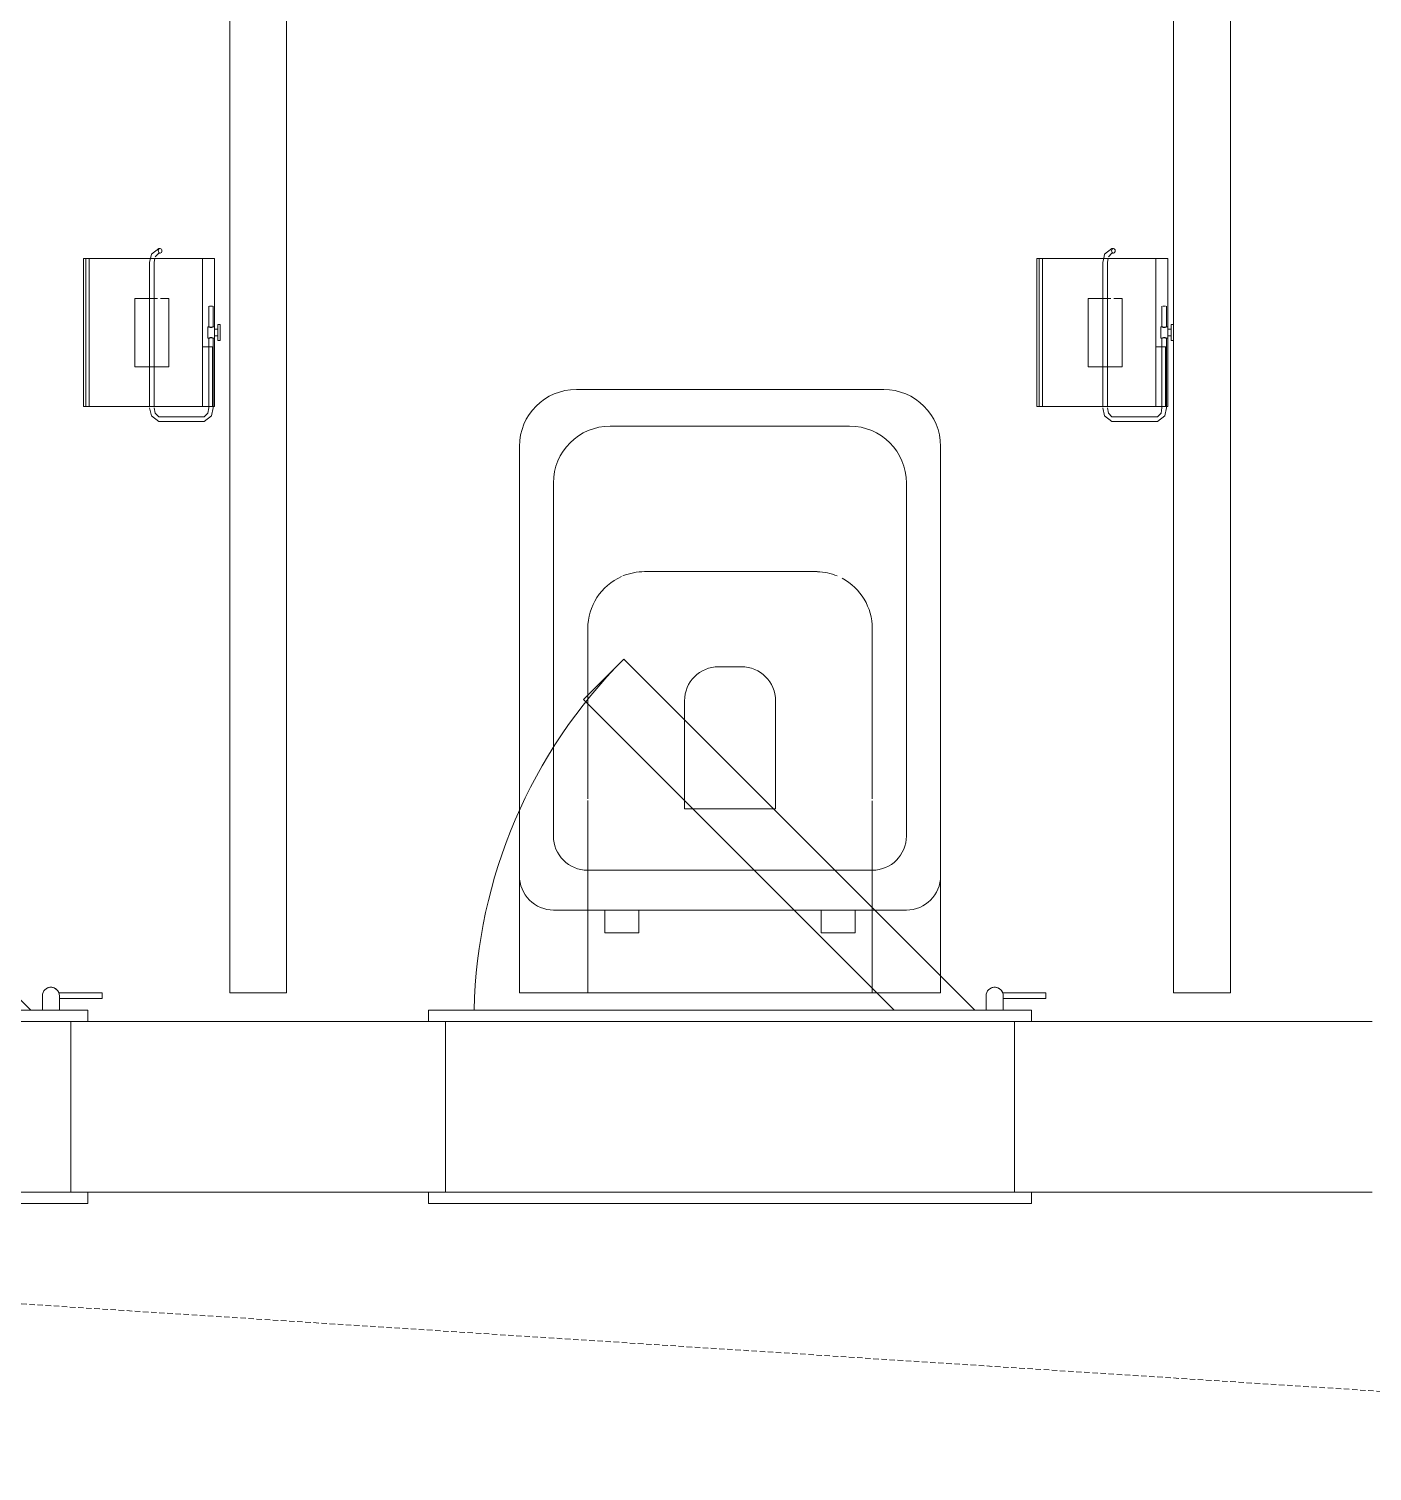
# Model space of a CAD drawing. Header units: millimetres. Extents: x 10569 to 232243, y -25347 to 80743.
# Drawn here: x 82746 to 83926, y 42952 to 44219 of the extents above; entities that cross this region are included whole.
import ezdxf

# ---------------------------------------------------------------- set-up
doc = ezdxf.new("R2010")
doc.units = ezdxf.units.MM
doc.linetypes.add('Hidden', pattern=[7.14375, 4.7625, -2.38125])
for name, color, linetype, lineweight in [('A-DETL-HDLN', 90, 'Hidden', 9), ('A-DOOR', 31, 'Continuous', 20), ('A-DOOR-FRAM', 31, 'Continuous', 30), ('A-WALL', 113, 'Continuous', 20), ('P-SANR-FIXT', 6, 'Continuous', 9)]:
    doc.layers.add(name, color=color, linetype=linetype, lineweight=lineweight)

# ---------------------------------------------------------------- blocks, each defined once
blk = doc.blocks.new('FP_181-TENDER DRAFT G_F')
at = {"layer": 'P-SANR-FIXT'}
blk.add_line((-65, 6.1), (-12.7, 6.1), dxfattribs=at)
blk = doc.blocks.new('FP_182-TENDER DRAFT G_F')
at = {"layer": 'P-SANR-FIXT'}
blk.add_line((65, 120.1), (-65, 120.1), dxfattribs=at)
blk = doc.blocks.new('FP_183-TENDER DRAFT G_F')
at = {"layer": 'P-SANR-FIXT'}
for p, q in [((30, 75), (-30, 75)), ((-30, 45), (30, 45))]:
    blk.add_line(p, q, dxfattribs=at)
blk = doc.blocks.new('FP_184-TENDER DRAFT G_F')
at = {"layer": 'P-SANR-FIXT'}
for p, q in [((65, 115), (-65, 115)), ((-65, 5), (65, 5))]:
    blk.add_line(p, q, dxfattribs=at)
blk = doc.blocks.new('FP_185-TENDER DRAFT G_F')
at = {"layer": 'P-SANR-FIXT'}
for p, q in [((-3, 5), (-3, 2)), ((3, 2), (3, 5))]:
    blk.add_line(p, q, dxfattribs=at)
blk = doc.blocks.new('FP_186-TENDER DRAFT G_F')
at = {"layer": 'P-SANR-FIXT'}
for p, q in [((-7, 2), (-7, 0)), ((7, 0), (7, 2))]:
    blk.add_line(p, q, dxfattribs=at)
blk = doc.blocks.new('FP_187-TENDER DRAFT G_F')
at = {"layer": 'P-SANR-FIXT'}
for p, q in [((-5, 11), (-5, 10.1)), ((-5, 6.1), (-5, 5)), ((5, 10.1), (5, 11)), ((5, 5), (5, 6.1))]:
    blk.add_line(p, q, dxfattribs=at)
blk = doc.blocks.new('FP_188-TENDER DRAFT G_F')
at = {"layer": 'P-SANR-FIXT'}
for p, q in [((-66.1, 6.1), (-5, 6.1)), ((5, 6.1), (23.2, 6.1))]:
    blk.add_line(p, q, dxfattribs=at)
blk = doc.blocks.new('FP_189-TENDER DRAFT G_F')
at = {"layer": 'P-SANR-FIXT'}
for p, q in [((-5, 10.1), (-66.1, 10.1)), ((23.2, 10.1), (5, 10.1))]:
    blk.add_line(p, q, dxfattribs=at)
blk = doc.blocks.new('FP_190-TENDER DRAFT G_F')
at = {"layer": 'P-SANR-FIXT', "flags": 128}
blk.add_lwpolyline([(-78.1, 14.1), (-73.2, 7.6), (-66.1, 6.1)], dxfattribs=at)
blk = doc.blocks.new('FP_191-TENDER DRAFT G_F')
at = {"layer": 'P-SANR-FIXT', "flags": 128}
blk.add_lwpolyline([(-74.1, 14.1), (-70.8, 10.9), (-66.1, 10.1)], dxfattribs=at)
blk = doc.blocks.new('FP_192-TENDER DRAFT G_F')
at = {"layer": 'P-SANR-FIXT'}
for p, q in [((-78.1, 54), (-78.1, 14.1)), ((-74.1, 14.1), (-74.1, 54))]:
    blk.add_line(p, q, dxfattribs=at)
blk = doc.blocks.new('FP_193-TENDER DRAFT G_F')
at = {"layer": 'P-SANR-FIXT', "flags": 128}
blk.add_lwpolyline([(-74.1, 54), (-70.8, 57.2), (-66.1, 58)], dxfattribs=at)
blk = doc.blocks.new('FP_194-TENDER DRAFT G_F')
at = {"layer": 'P-SANR-FIXT', "flags": 128}
blk.add_lwpolyline([(-78.1, 54), (-73.2, 60.5), (-66.1, 62)], dxfattribs=at)
blk = doc.blocks.new('FP_195-TENDER DRAFT G_F')
at = {"layer": 'P-SANR-FIXT'}
for p, q in [((-65, 58), (-30, 58)), ((-30, 58), (30, 58)), ((30, 58), (61.8, 58))]:
    blk.add_line(p, q, dxfattribs=at)
blk = doc.blocks.new('FP_196-TENDER DRAFT G_F')
at = {"layer": 'P-SANR-FIXT'}
for p, q in [((-30, 62), (-65, 62)), ((30, 62), (-30, 62)), ((61.8, 62), (30, 62))]:
    blk.add_line(p, q, dxfattribs=at)
blk = doc.blocks.new('FP_197-TENDER DRAFT G_F')
at = {"layer": 'P-SANR-FIXT'}
for p, q in [((65, 57.4), (61.8, 58)), ((69.8, 54), (66.4, 57.2))]:
    blk.add_line(p, q, dxfattribs=at)
blk = doc.blocks.new('FP_198-TENDER DRAFT G_F')
at = {"layer": 'P-SANR-FIXT'}
blk.add_line((65, 61.3), (61.8, 62), dxfattribs=at)
at = {"layer": 'P-SANR-FIXT', "flags": 128}
blk.add_lwpolyline([(73.8, 54), (68.8, 60.5), (65, 61.3)], dxfattribs=at)
blk = doc.blocks.new('FP_199-TENDER DRAFT G_F')
at = {"layer": 'P-SANR-FIXT'}
for p, q in [((69.8, 54), (69.8, 52.8)), ((73.8, 52.8), (73.8, 54))]:
    blk.add_line(p, q, dxfattribs=at)
blk = doc.blocks.new('DLN_Toilet Paper Roll - DLN_Toilet Paper Roll-V180-TENDER DRAFT G_F')
at = {"layer": 'P-SANR-FIXT'}
for p, q in [((-65, 15.5), (-65, 120.1)), ((-65, 120.1), (-65, 118.1)), ((65, 120.1), (-65, 120.1)), ((-65, 118.1), (65, 118.1)), ((-65, 115), (-65, 113.1)), ((-65, 109.9), (-65, 115)), ((65, 118.1), (65, 120.1)), ((65, 120.1), (65, 15.5)), ((65, 115), (65, 109.9)), ((65, 109.9), (65, 115)), ((-65, 113.7), (-65, 110)), ((-65, 113.1), (-65, 109.9)), ((-65, 107.7), (-65, 96.9)), ((-65, 107.6), (-65, 98.9)), ((-65, 98.9), (-65, 107.6)), ((65, 110), (65, 113.7)), ((65, 96.9), (65, 107.7)), ((65, 107.6), (65, 98.9)), ((65, 98.9), (65, 107.6)), ((-65, 96.9), (-65, 75)), ((-65, 60), (-65, 96.9)), ((-65, 95.2), (-65, 79.9)), ((65, 96.9), (65, 60)), ((65, 75), (65, 96.9)), ((65, 79.9), (65, 95.2)), ((-65, 78.6), (-65, 59.8)), ((65, 59.8), (65, 78.6)), ((-65, 75), (-65, 74.5)), ((-65, 73), (-65, 75)), ((-65, 74.5), (-65, 67.5)), ((-65, 73), (-65, 60.8)), ((-65, 70.6), (-65, 73)), ((-65, 60.8), (-65, 70.6)), ((-65, 67.5), (-65, 60)), ((-30, 75), (-30, 74.5)), ((-30, 70.6), (-30, 75)), ((-30, 74.5), (-30, 70.6)), ((-30, 70.4), (-30, 67.5)), ((-30, 65.2), (-30, 70.4)), ((-30, 67.5), (-30, 65.2)), ((-30, 65), (-30, 64.3)), ((-30, 64.8), (-30, 65)), ((-30, 64.3), (-30, 64.8)), ((-30, 64.3), (-30, 56.5)), ((-30, 63.5), (-30, 64.3)), ((-30, 60), (-30, 63.9)), ((-30, 62.5), (-30, 63.5)), ((30, 75), (30, 74.5)), ((30, 70.6), (30, 75)), ((30, 74.5), (30, 73)), ((30, 73), (30, 70.6)), ((30, 70.6), (30, 67.5)), ((30, 64.9), (30, 70.6)), ((30, 67.5), (30, 63.9)), ((30, 65), (30, 64.3)), ((30, 64.3), (30, 65)), ((30, 64.3), (30, 63.5)), ((30, 63.5), (30, 64.3)), ((30, 63.8), (30, 60)), ((30, 63.5), (30, 62.5)), ((30, 62.5), (30, 63.5)), ((65, 75), (65, 60)), ((65, 60), (65, 75)), ((65, 60), (65, 73)), ((-65, 12.4), (-65, 59.7)), ((-65, 59.7), (-65, 52.5)), ((-65, 59.3), (-65, 47)), ((-65, 52.5), (-65, 59.3)), ((-65, 59), (-65, 37.8)), ((-65, 52.5), (-65, 49.4)), ((-65, 47), (-65, 52.5)), ((-30, 58.7), (-30, 62.5)), ((-30, 56.2), (-30, 59.7)), ((-30, 56.5), (-30, 58.7)), ((-30, 56.5), (-30, 55.7)), ((-30, 55.7), (-30, 56.5)), ((-30, 45), (-30, 56.1)), ((-30, 55.7), (-30, 55)), ((-30, 55), (-30, 55.7)), ((-30, 55.1), (-30, 45)), ((30, 62.5), (30, 61.3)), ((30, 61.3), (30, 62.5)), ((30, 61.3), (30, 60)), ((30, 58.7), (30, 61.3)), ((30, 60), (30, 58.7)), ((30, 59.7), (30, 56.1)), ((30, 58.7), (30, 57.5)), ((30, 57.5), (30, 58.7)), ((30, 57.5), (30, 55)), ((30, 55), (30, 57.5)), ((30, 52.5), (30, 49.6)), ((30, 49.6), (30, 52.5)), ((65, 59.7), (65, 15.1)), ((65, 47), (65, 59.7)), ((65, 59.7), (65, 45)), ((65, 45), (65, 59.7)), ((65, 37.8), (65, 59)), ((-65, 49.4), (-65, 45)), ((-65, 45.5), (-65, 47)), ((-65, 45), (-65, 45.5)), ((-65, 45), (-65, 12.4)), ((30, 49.4), (30, 45)), ((30, 45), (30, 49.4)), ((65, 21.1), (65, 45)), ((-65, 37.5), (-65, 15.6)), ((65, 15.6), (65, 37.5)), ((-65, 15.6), (-65, 9.9)), ((-65, 6.9), (-65, 15.5)), ((-12.7, 15.5), (-65, 15.5)), ((65, 15.5), (-12.7, 15.5)), ((-12.7, 15.5), (-12.7, 9.9)), ((-12.7, 6.9), (-12.7, 15.5)), ((-12.7, 15.5), (65, 15.5)), ((65, 15.1), (65, 21.1)), ((65, 15.5), (65, 15.6)), ((65, 15.1), (65, 5)), ((65, 5), (65, 15.1)), ((-65, 9.9), (-65, 9.7)), ((-65, 9.7), (-65, 7.8)), ((-65, 7.8), (-65, 6.9)), ((-65, 6.9), (-65, 6.5)), ((-65, 6.5), (-65, 6.9)), ((-12.7, 6.9), (-65, 6.9)), ((-65, 6.9), (-65, 5)), ((-65, 5), (-65, 6.9)), ((-12.7, 9.9), (-12.7, 9.7)), ((-12.7, 9.7), (-12.7, 8.8)), ((-12.7, 8.8), (-12.7, 6.9)), ((-12.7, 6.9), (-12.7, 6.5)), ((-12.7, 6.5), (-12.7, 6.9)), ((-7, 2), (7, 2)), ((7, 2), (-7, 2)), ((-7, 0), (-6.1, 0)), ((7, 0), (-7, 0)), ((-6.1, 0), (-1.8, 0)), ((-5, 11), (5, 11)), ((-2.5, 11), (-5, 11)), ((-5, 5), (-1.3, 5)), ((5, 5), (-5, 5)), ((-3, 5), (-1.5, 5)), ((-1.5, 5), (-3, 5)), ((-3, 2), (3, 2)), ((3, 2), (-3, 2)), ((2.5, 11), (-2.5, 11)), ((-1.8, 0), (6.1, 0)), ((-1.5, 5), (1.5, 5)), ((-0.8, 5), (-1.5, 5)), ((-1.3, 5), (0, 5)), ((0.8, 5), (-0.8, 5)), ((0, 5), (1.3, 5)), ((1.5, 5), (0.8, 5)), ((1.3, 5), (5, 5)), ((1.5, 5), (3, 5)), ((3, 5), (1.5, 5)), ((5, 11), (2.5, 11)), ((6.1, 0), (7, 0)), ((23.2, 9.3), (23.2, 6.9)), ((23.2, 6.9), (23.2, 9.3))]:
    blk.add_line(p, q, dxfattribs=at)
for major_axis in [(-2, 0), (2, 0)]:
    blk.add_ellipse((71.8, 52.8), major_axis=major_axis, ratio=0.802744, start_param=3.141593, end_param=6.283185, dxfattribs=at)
for points, knots in [([(-4.8, 9.6), (-4.8, 9.7), (-4.9, 9.9), (-5, 10.1), (-5, 10.1), (-5, 10.1)], [0.2, 0.2, 0.2, 0.2, 0.4, 0.7, 1, 1, 1, 1]), ([(-5, 10.1), (-5, 10.1), (-5, 10), (-4.9, 9.8), (-4.8, 9.3), (-4.7, 8.7), (-4.7, 8.3), (-4.6, 8), (-4.7, 7.9), (-4.7, 7.8)], [0, 0, 0, 0, 0.1111111, 0.2222222, 0.4444444, 0.5833333, 0.6527778, 0.7222222, 0.7777778, 0.7777778, 0.7777778, 0.7777778]), ([(-4.8, 6.9), (-4.8, 6.7), (-4.9, 6.4), (-5, 6.2), (-5, 6.1), (-5, 6.1)], [0, 0, 0, 0, 0.5, 0.75, 1, 1, 1, 1]), ([(-5, 6.1), (-5, 6.1), (-5, 6.1), (-4.9, 6.3), (-4.8, 6.6), (-4.7, 6.8)], [0, 0, 0, 0, 0.1, 0.2, 0.4, 0.4, 0.4, 0.4]), ([(-4.7, 7.8), (-4.7, 7.8), (-4.7, 7.7), (-4.7, 7.5), (-4.7, 7.4), (-4.7, 7.3)], [0.7777778, 0.7777778, 0.7777778, 0.7777778, 0.7916667, 0.8611111, 0.8888889, 0.8888889, 0.8888889, 0.8888889]), ([(4.7, 7.8), (4.7, 7.9), (4.6, 8.3), (4.7, 8.8), (4.8, 9.3), (4.9, 9.7), (5, 10), (5, 10.1), (5, 10.1)], [0.2222222, 0.2222222, 0.2222222, 0.2222222, 0.3333333, 0.4444444, 0.5833333, 0.7222222, 0.8611111, 1, 1, 1, 1]), ([(4.6, 7.1), (4.7, 7), (4.8, 6.6), (4.9, 6.3), (5, 6.1), (5, 6.1), (5, 6.1)], [0.5, 0.5, 0.5, 0.5, 0.6, 0.8, 0.9, 1, 1, 1, 1]), ([(5, 10.1), (5, 10.1), (5, 10.1), (4.9, 10), (4.8, 9.8), (4.7, 9.5), (4.7, 9.3)], [0, 0, 0, 0, 0.2, 0.4, 0.7, 1, 1, 1, 1]), ([(5, 6.1), (5, 6.1), (5, 6.2), (4.9, 6.4), (4.8, 6.7), (4.8, 6.9)], [0, 0, 0, 0, 0.25, 0.5, 1, 1, 1, 1])]:
    blk.add_open_spline(points, degree=3, knots=knots, dxfattribs=at)
for points in [[(-4.7, 9.3), (-4.7, 9.4), (-4.7, 9.5), (-4.8, 9.6)], [(-4.7, 7.3), (-4.7, 7.2), (-4.8, 7.1), (-4.8, 6.9)], [(-4.7, 6.8), (-4.7, 6.9), (-4.6, 7.1), (-4.5, 7.6), (-4.5, 8), (-4.5, 8.5), (-4.6, 8.9), (-4.6, 9.2), (-4.7, 9.3)], [(4.7, 9.3), (4.6, 9.2), (4.6, 8.9), (4.5, 8.5), (4.5, 8), (4.5, 7.7), (4.5, 7.6)], [(4.5, 7.6), (4.6, 7.4), (4.6, 7.3), (4.6, 7.1)], [(4.7, 7.3), (4.7, 7.5), (4.7, 7.6), (4.7, 7.8)], [(4.8, 6.9), (4.8, 7.1), (4.7, 7.2), (4.7, 7.3)]]:
    blk.add_open_spline(points, degree=3, dxfattribs=at)
for name in ['FP_182-TENDER DRAFT G_F', 'FP_184-TENDER DRAFT G_F', 'FP_183-TENDER DRAFT G_F', 'FP_194-TENDER DRAFT G_F', 'FP_192-TENDER DRAFT G_F', 'FP_193-TENDER DRAFT G_F', 'FP_196-TENDER DRAFT G_F', 'FP_195-TENDER DRAFT G_F', 'FP_198-TENDER DRAFT G_F', 'FP_197-TENDER DRAFT G_F', 'FP_199-TENDER DRAFT G_F', 'FP_190-TENDER DRAFT G_F', 'FP_191-TENDER DRAFT G_F', 'FP_189-TENDER DRAFT G_F', 'FP_188-TENDER DRAFT G_F', 'FP_181-TENDER DRAFT G_F', 'FP_186-TENDER DRAFT G_F', 'FP_187-TENDER DRAFT G_F', 'FP_185-TENDER DRAFT G_F']:
    blk.add_blockref(name, (0, 0), dxfattribs=at)
blk = doc.blocks.new('FP_201-TENDER DRAFT G_F')
at = {"layer": 'P-SANR-FIXT'}
blk.add_line((-65, 6.1), (-12.7, 6.1), dxfattribs=at)
blk = doc.blocks.new('FP_202-TENDER DRAFT G_F')
at = {"layer": 'P-SANR-FIXT'}
blk.add_line((65, 120.1), (-65, 120.1), dxfattribs=at)
blk = doc.blocks.new('FP_203-TENDER DRAFT G_F')
at = {"layer": 'P-SANR-FIXT'}
for p, q in [((30, 75), (-30, 75)), ((-30, 45), (30, 45))]:
    blk.add_line(p, q, dxfattribs=at)
blk = doc.blocks.new('FP_204-TENDER DRAFT G_F')
at = {"layer": 'P-SANR-FIXT'}
for p, q in [((65, 115), (-65, 115)), ((-65, 5), (65, 5))]:
    blk.add_line(p, q, dxfattribs=at)
blk = doc.blocks.new('FP_205-TENDER DRAFT G_F')
at = {"layer": 'P-SANR-FIXT'}
for p, q in [((-3, 5), (-3, 2)), ((3, 2), (3, 5))]:
    blk.add_line(p, q, dxfattribs=at)
blk = doc.blocks.new('FP_206-TENDER DRAFT G_F')
at = {"layer": 'P-SANR-FIXT'}
for p, q in [((-7, 2), (-7, 0)), ((7, 0), (7, 2))]:
    blk.add_line(p, q, dxfattribs=at)
blk = doc.blocks.new('FP_207-TENDER DRAFT G_F')
at = {"layer": 'P-SANR-FIXT'}
for p, q in [((-5, 11), (-5, 10.1)), ((-5, 6.1), (-5, 5)), ((5, 10.1), (5, 11)), ((5, 5), (5, 6.1))]:
    blk.add_line(p, q, dxfattribs=at)
blk = doc.blocks.new('FP_208-TENDER DRAFT G_F')
at = {"layer": 'P-SANR-FIXT'}
for p, q in [((-66.1, 6.1), (-5, 6.1)), ((5, 6.1), (23.2, 6.1))]:
    blk.add_line(p, q, dxfattribs=at)
blk = doc.blocks.new('FP_209-TENDER DRAFT G_F')
at = {"layer": 'P-SANR-FIXT'}
for p, q in [((-5, 10.1), (-66.1, 10.1)), ((23.2, 10.1), (5, 10.1))]:
    blk.add_line(p, q, dxfattribs=at)
blk = doc.blocks.new('FP_210-TENDER DRAFT G_F')
at = {"layer": 'P-SANR-FIXT', "flags": 128}
blk.add_lwpolyline([(-78.1, 14.1), (-73.2, 7.6), (-66.1, 6.1)], dxfattribs=at)
blk = doc.blocks.new('FP_211-TENDER DRAFT G_F')
at = {"layer": 'P-SANR-FIXT', "flags": 128}
blk.add_lwpolyline([(-74.1, 14.1), (-70.8, 10.9), (-66.1, 10.1)], dxfattribs=at)
blk = doc.blocks.new('FP_212-TENDER DRAFT G_F')
at = {"layer": 'P-SANR-FIXT'}
for p, q in [((-78.1, 54), (-78.1, 14.1)), ((-74.1, 14.1), (-74.1, 54))]:
    blk.add_line(p, q, dxfattribs=at)
blk = doc.blocks.new('FP_213-TENDER DRAFT G_F')
at = {"layer": 'P-SANR-FIXT', "flags": 128}
blk.add_lwpolyline([(-74.1, 54), (-70.8, 57.2), (-66.1, 58)], dxfattribs=at)
blk = doc.blocks.new('FP_214-TENDER DRAFT G_F')
at = {"layer": 'P-SANR-FIXT', "flags": 128}
blk.add_lwpolyline([(-78.1, 54), (-73.2, 60.5), (-66.1, 62)], dxfattribs=at)
blk = doc.blocks.new('FP_215-TENDER DRAFT G_F')
at = {"layer": 'P-SANR-FIXT'}
for p, q in [((-65, 58), (-30, 58)), ((-30, 58), (30, 58)), ((30, 58), (61.8, 58))]:
    blk.add_line(p, q, dxfattribs=at)
blk = doc.blocks.new('FP_216-TENDER DRAFT G_F')
at = {"layer": 'P-SANR-FIXT'}
for p, q in [((-30, 62), (-65, 62)), ((30, 62), (-30, 62)), ((61.8, 62), (30, 62))]:
    blk.add_line(p, q, dxfattribs=at)
blk = doc.blocks.new('FP_217-TENDER DRAFT G_F')
at = {"layer": 'P-SANR-FIXT'}
for p, q in [((65, 57.4), (61.8, 58)), ((69.8, 54), (66.4, 57.2))]:
    blk.add_line(p, q, dxfattribs=at)
blk = doc.blocks.new('FP_218-TENDER DRAFT G_F')
at = {"layer": 'P-SANR-FIXT'}
blk.add_line((65, 61.3), (61.8, 62), dxfattribs=at)
at = {"layer": 'P-SANR-FIXT', "flags": 128}
blk.add_lwpolyline([(73.8, 54), (68.8, 60.5), (65, 61.3)], dxfattribs=at)
blk = doc.blocks.new('FP_219-TENDER DRAFT G_F')
at = {"layer": 'P-SANR-FIXT'}
for p, q in [((69.8, 54), (69.8, 52.8)), ((73.8, 52.8), (73.8, 54))]:
    blk.add_line(p, q, dxfattribs=at)
blk = doc.blocks.new('DLN_Toilet Paper Roll - DLN_Toilet Paper Roll-V200-TENDER DRAFT G_F')
at = {"layer": 'P-SANR-FIXT'}
for p, q in [((-65, 15.5), (-65, 120.1)), ((-65, 120.1), (-65, 118.1)), ((65, 120.1), (-65, 120.1)), ((-65, 118.1), (65, 118.1)), ((-65, 115), (-65, 109.9)), ((-65, 109.9), (-65, 115)), ((65, 118.1), (65, 120.1)), ((65, 120.1), (65, 15.5)), ((65, 115), (65, 113.1)), ((65, 109.9), (65, 115)), ((-65, 113.7), (-65, 110)), ((-65, 107.7), (-65, 96.9)), ((-65, 107.6), (-65, 98.9)), ((-65, 98.9), (-65, 107.6)), ((65, 110), (65, 113.7)), ((65, 113.1), (65, 109.9)), ((65, 96.9), (65, 107.7)), ((65, 107.6), (65, 98.9)), ((65, 98.9), (65, 107.6)), ((-65, 96.9), (-65, 87.5)), ((-65, 87.5), (-65, 96.9)), ((-65, 95.2), (-65, 79.9)), ((65, 96.9), (65, 60)), ((65, 87.5), (65, 96.9)), ((65, 79.9), (65, 95.2)), ((-65, 87.5), (-65, 75)), ((-65, 60), (-65, 87.5)), ((-65, 78.6), (-65, 59.8)), ((65, 75), (65, 87.5)), ((65, 59.8), (65, 78.6)), ((-65, 75), (-65, 74.5)), ((-65, 74.5), (-65, 75)), ((-65, 74.5), (-65, 60)), ((-65, 70.6), (-65, 74.5)), ((-65, 73), (-65, 60.8)), ((-65, 67.5), (-65, 70.6)), ((-65, 60.8), (-65, 67.5)), ((-30, 75), (-30, 70.6)), ((-30, 70.6), (-30, 75)), ((-30, 70.4), (-30, 65.2)), ((-30, 67.5), (-30, 70.4)), ((-30, 65.2), (-30, 67.5)), ((-30, 65), (-30, 56.5)), ((-30, 63.5), (-30, 65)), ((-30, 60), (-30, 63.9)), ((-30, 62.5), (-30, 63.5)), ((30, 75), (30, 63.9)), ((30, 64.9), (30, 75)), ((30, 65), (30, 64.3)), ((30, 64.3), (30, 65)), ((30, 64.3), (30, 63.5)), ((30, 63.5), (30, 64.3)), ((30, 63.8), (30, 60)), ((30, 63.5), (30, 62.5)), ((30, 56.5), (30, 63.5)), ((65, 75), (65, 73)), ((65, 74.5), (65, 75)), ((65, 63.9), (65, 74.5)), ((65, 60), (65, 73)), ((65, 73), (65, 60)), ((65, 60), (65, 63.9)), ((-65, 32.5), (-65, 59.7)), ((-65, 59.7), (-65, 45.5)), ((-65, 59.3), (-65, 47)), ((-65, 56.1), (-65, 59.3)), ((-65, 59), (-65, 37.8)), ((-65, 47), (-65, 56.1)), ((-30, 58.7), (-30, 62.5)), ((-30, 56.2), (-30, 59.7)), ((-30, 56.5), (-30, 58.7)), ((-30, 56.5), (-30, 55.7)), ((-30, 55.7), (-30, 56.5)), ((-30, 47), (-30, 56.1)), ((-30, 55.7), (-30, 55)), ((-30, 55.2), (-30, 55.7)), ((-30, 55), (-30, 55.2)), ((-30, 55.1), (-30, 45)), ((30, 62.5), (30, 61.3)), ((30, 61.3), (30, 60)), ((30, 60), (30, 58.7)), ((30, 59.7), (30, 56.1)), ((30, 58.7), (30, 56.5)), ((30, 56.5), (30, 55.7)), ((30, 55.7), (30, 56.5)), ((30, 55.7), (30, 55.2)), ((30, 55.2), (30, 55.7)), ((30, 55.2), (30, 55)), ((30, 55), (30, 55.2)), ((30, 52.5), (30, 49.6)), ((30, 49.6), (30, 52.5)), ((65, 59.7), (65, 15.1)), ((65, 47), (65, 59.7)), ((65, 59.7), (65, 49.4)), ((65, 49.4), (65, 59.7)), ((65, 37.8), (65, 59)), ((-65, 45), (-65, 47)), ((-65, 45.5), (-65, 45)), ((-65, 45), (-65, 12.4)), ((-30, 45), (-30, 47)), ((30, 49.4), (30, 47)), ((30, 45), (30, 49.4)), ((30, 47), (30, 45.5)), ((30, 45.5), (30, 45)), ((65, 49.4), (65, 45.5)), ((65, 45), (65, 49.4)), ((65, 45.5), (65, 45)), ((65, 32.5), (65, 45)), ((-65, 37.5), (-65, 15.6)), ((-65, 12.4), (-65, 32.5)), ((65, 15.6), (65, 37.5)), ((65, 15.1), (65, 32.5)), ((-65, 15.6), (-65, 9.9)), ((-65, 6.9), (-65, 15.5)), ((-12.7, 15.5), (-65, 15.5)), ((65, 15.5), (-12.7, 15.5)), ((-12.7, 15.5), (-12.7, 10.9)), ((-12.7, 6.9), (-12.7, 15.5)), ((-12.7, 15.5), (65, 15.5)), ((65, 15.5), (65, 15.6)), ((65, 15.1), (65, 5)), ((65, 5), (65, 15.1)), ((-65, 9.9), (-65, 9.7)), ((-65, 9.7), (-65, 6.9)), ((-65, 6.9), (-65, 6.5)), ((-65, 6.5), (-65, 6.9)), ((-12.7, 6.9), (-65, 6.9)), ((-65, 6.9), (-65, 5)), ((-65, 5), (-65, 6.9)), ((-12.7, 10.9), (-12.7, 9.9)), ((-12.7, 9.9), (-12.7, 9.7)), ((-12.7, 9.7), (-12.7, 8.8)), ((-12.7, 8.8), (-12.7, 6.9)), ((-12.7, 6.9), (-12.7, 6.5)), ((-12.7, 6.5), (-12.7, 6.9)), ((-7, 2), (7, 2)), ((7, 2), (-7, 2)), ((-7, 0), (7, 0)), ((7, 0), (-7, 0)), ((-5, 11), (5, 11)), ((-2.5, 11), (-5, 11)), ((-5, 5), (-1.3, 5)), ((5, 5), (-5, 5)), ((-3, 5), (-1.5, 5)), ((-1.5, 5), (-3, 5)), ((-3, 2), (3, 2)), ((3, 2), (-3, 2)), ((2.5, 11), (-2.5, 11)), ((-1.5, 5), (1.5, 5)), ((1.5, 5), (-1.5, 5)), ((-1.3, 5), (1.3, 5)), ((1.3, 5), (5, 5)), ((1.5, 5), (3, 5)), ((3, 5), (1.5, 5)), ((5, 11), (2.5, 11)), ((23.2, 9.3), (23.2, 6.9)), ((23.2, 6.9), (23.2, 9.3))]:
    blk.add_line(p, q, dxfattribs=at)
for major_axis in [(-2, 0), (2, 0)]:
    blk.add_ellipse((71.8, 52.8), major_axis=major_axis, ratio=0.802744, start_param=3.141593, end_param=6.283185, dxfattribs=at)
for points, knots in [([(-4.8, 9.6), (-4.8, 9.7), (-4.9, 9.9), (-5, 10.1), (-5, 10.1), (-5, 10.1)], [0.2, 0.2, 0.2, 0.2, 0.4, 0.7, 1, 1, 1, 1]), ([(-5, 10.1), (-5, 10.1), (-5, 10), (-4.9, 9.8), (-4.8, 9.3), (-4.7, 8.7), (-4.7, 8.3), (-4.6, 8), (-4.7, 7.9), (-4.7, 7.8)], [0, 0, 0, 0, 0.1111111, 0.2222222, 0.4444444, 0.5833333, 0.6527778, 0.7222222, 0.7777778, 0.7777778, 0.7777778, 0.7777778]), ([(-4.8, 6.9), (-4.8, 6.7), (-4.9, 6.4), (-5, 6.2), (-5, 6.1), (-5, 6.1)], [0, 0, 0, 0, 0.5, 0.75, 1, 1, 1, 1]), ([(-5, 6.1), (-5, 6.1), (-5, 6.1), (-4.9, 6.3), (-4.8, 6.6), (-4.7, 6.8)], [0, 0, 0, 0, 0.1, 0.2, 0.4, 0.4, 0.4, 0.4]), ([(-4.7, 7.8), (-4.7, 7.8), (-4.7, 7.7), (-4.7, 7.5), (-4.7, 7.4), (-4.7, 7.3)], [0.7777778, 0.7777778, 0.7777778, 0.7777778, 0.7916667, 0.8611111, 0.8888889, 0.8888889, 0.8888889, 0.8888889]), ([(4.7, 7.8), (4.7, 7.9), (4.6, 8.3), (4.7, 8.8), (4.8, 9.3), (4.9, 9.7), (5, 10), (5, 10.1), (5, 10.1)], [0.2222222, 0.2222222, 0.2222222, 0.2222222, 0.3333333, 0.4444444, 0.5833333, 0.7222222, 0.8611111, 1, 1, 1, 1]), ([(4.6, 7.1), (4.7, 7), (4.8, 6.6), (4.9, 6.3), (5, 6.1), (5, 6.1), (5, 6.1)], [0.5, 0.5, 0.5, 0.5, 0.6, 0.8, 0.9, 1, 1, 1, 1]), ([(5, 10.1), (5, 10.1), (5, 10.1), (4.9, 10), (4.8, 9.8), (4.7, 9.5), (4.7, 9.3)], [0, 0, 0, 0, 0.2, 0.4, 0.7, 1, 1, 1, 1]), ([(5, 6.1), (5, 6.1), (5, 6.2), (4.9, 6.4), (4.8, 6.7), (4.8, 6.9)], [0, 0, 0, 0, 0.25, 0.5, 1, 1, 1, 1])]:
    blk.add_open_spline(points, degree=3, knots=knots, dxfattribs=at)
for points in [[(-4.7, 9.3), (-4.7, 9.4), (-4.7, 9.5), (-4.8, 9.6)], [(-4.7, 7.3), (-4.7, 7.2), (-4.8, 7.1), (-4.8, 6.9)], [(-4.7, 6.8), (-4.7, 6.9), (-4.6, 7.1), (-4.5, 7.6), (-4.5, 8), (-4.5, 8.5), (-4.6, 8.9), (-4.6, 9.2), (-4.7, 9.3)], [(4.7, 9.3), (4.6, 9.2), (4.6, 8.9), (4.5, 8.5), (4.5, 8), (4.5, 7.6), (4.6, 7.3), (4.6, 7.1)], [(4.7, 7.3), (4.7, 7.5), (4.7, 7.6), (4.7, 7.8)], [(4.8, 6.9), (4.8, 7.1), (4.7, 7.2), (4.7, 7.3)]]:
    blk.add_open_spline(points, degree=3, dxfattribs=at)
for name in ['FP_202-TENDER DRAFT G_F', 'FP_204-TENDER DRAFT G_F', 'FP_203-TENDER DRAFT G_F', 'FP_214-TENDER DRAFT G_F', 'FP_212-TENDER DRAFT G_F', 'FP_213-TENDER DRAFT G_F', 'FP_216-TENDER DRAFT G_F', 'FP_215-TENDER DRAFT G_F', 'FP_218-TENDER DRAFT G_F', 'FP_217-TENDER DRAFT G_F', 'FP_219-TENDER DRAFT G_F', 'FP_210-TENDER DRAFT G_F', 'FP_211-TENDER DRAFT G_F', 'FP_209-TENDER DRAFT G_F', 'FP_208-TENDER DRAFT G_F', 'FP_201-TENDER DRAFT G_F', 'FP_206-TENDER DRAFT G_F', 'FP_207-TENDER DRAFT G_F', 'FP_205-TENDER DRAFT G_F']:
    blk.add_blockref(name, (0, 0), dxfattribs=at)
blk = doc.blocks.new('DLN_Toilet - DLN_Toilet-V349-TENDER DRAFT G_F')
at = {"layer": 'P-SANR-FIXT'}
for p, q in [((-185, -170), (-185, -272.8)), ((-185, -170), (-125, -170)), ((185, -170), (-185, -170)), ((-125, -242.8), (-125, -170)), ((-125, -170), (125, -170)), ((125, -170), (125, -242.8)), ((125, -170), (185, -170)), ((185, -272.8), (185, -170)), ((-80, -222.8), (-110, -222.8)), ((-110, -222.8), (-110, -242.8)), ((-110, -242.8), (-110, -222.8)), ((-110, -222.8), (-80, -222.8)), ((-80, -242.8), (-80, -222.8)), ((-80, -222.8), (-80, -242.8)), ((80, -222.8), (80, -242.8)), ((110, -222.8), (80, -222.8)), ((80, -222.8), (110, -222.8)), ((80, -242.8), (80, -222.8)), ((110, -242.8), (110, -222.8)), ((110, -222.8), (110, -242.8)), ((-155, -242.8), (-110, -242.8)), ((155, -242.8), (-155, -242.8)), ((-125, -277.8), (-125, -242.8)), ((-110, -242.8), (-80, -242.8)), ((-110, -242.8), (-80, -242.8)), ((-80, -242.8), (-110, -242.8)), ((-80, -242.8), (80, -242.8)), ((80, -242.8), (110, -242.8)), ((80, -242.8), (110, -242.8)), ((110, -242.8), (80, -242.8)), ((110, -242.8), (155, -242.8)), ((125, -242.8), (125, -277.9)), ((-185, -650), (-185, -272.8)), ((-185, -272.8), (-185, -650)), ((-185, -272.8), (-185, -650)), ((125.2, -277.8), (-125, -277.8)), ((-125, -338.8), (-125, -277.8)), ((125, -277.9), (125, -338.9)), ((185, -272.8), (185, -650)), ((185, -650), (185, -272.8)), ((185, -650), (185, -272.8)), ((-155, -307.8), (-155, -617.8)), ((155.2, -617.8), (155.2, -307.8)), ((-125, -490), (-125, -340.5)), ((-40, -426.5), (-40, -331.7)), ((-40, -331.7), (40, -331.7)), ((40, -331.7), (40, -426.5)), ((125, -340.6), (125, -490)), ((10, -456.5), (-10, -456.5)), ((75, -540), (-75, -540)), ((-105, -667.8), (105.2, -667.8)), ((135, -700), (-135, -700)), ((-135, -700), (135, -700)), ((-135, -700), (135, -700))]:
    blk.add_line(p, q, dxfattribs=at)
for centre, radius, start, end in [((-155, -272.8), 30, 90, 180), ((-155, -272.8), 30, 90, 180), ((155, -272.8), 30, 360, 90), ((155, -272.8), 30, 360, 90), ((-125, -307.8), 30, 90, 180), ((125.2, -307.8), 30, 360, 90), ((-10, -426.5), 30, 180, 270), ((10, -426.5), 30, 270, 360), ((-75, -490), 50, 180, 241.9825), ((75, -490), 50, 293.9558, 360), ((-75, -490), 50, 247.5, 267.9341), ((-75, -490), 50, 268.0776, 270), ((75, -490), 50, 270, 292.5), ((-105, -617.8), 50, 180, 270), ((105.2, -617.8), 50, 270, 360), ((-135, -650), 50, 180, 270), ((-135, -650), 50, 180, 270), ((-135, -650), 50, 180, 270), ((135, -650), 50, 270, 360), ((135, -650), 50, 270, 360), ((135, -650), 50, 270, 360)]:
    blk.add_arc(centre, radius, start, end, dxfattribs=at)
blk = doc.blocks.new('DLN-Access Panel__AP01_ - _AP04_ 450 x 650 _WH_-16053561-TENDER DRAFT G_F')
at = {"layer": 'A-DOOR', "lineweight": 15}
for p, q in [((-265, 75), (-265, 85)), ((265, 85), (-265, 85)), ((265, 75), (265, 85)), ((-265, 75), (265, 75)), ((-265, -85), (-265, -75)), ((265, -75), (-265, -75)), ((265, -85), (265, -75)), ((-265, -85), (265, -85)), ((-240, -85), (-240, -97.5)), ((-225, -97.5), (-225, -85)), ((-215, -85), (93.2, -393.2)), ((128.6, -357.8), (-144.3, -85)), ((-240, -95), (-277.5, -95)), ((-277.5, -95), (-277.5, -100)), ((-277.5, -100), (-239.6, -100)), ((93.2, -393.2), (128.6, -357.8))]:
    blk.add_line(p, q, dxfattribs=at)
for centre, radius, start, end in [((-225, -75), 450, 315, 358.7079), ((-232.5, -97.5), 7.5, 180, 0), ((-232.5, -97.5), 7.5, 199.4712, 301.6259), ((-232.5, -97.5), 7.5, 240, 300), ((-232.5, -97.5), 7.5, 243.2518, 301.6259)]:
    blk.add_arc(centre, radius, start, end, dxfattribs=at)
at = {"layer": 'A-DOOR-FRAM', "lineweight": 15}
for p, q in [((-250, 75), (-250, -75)), ((250, 75), (250, -75))]:
    blk.add_line(p, q, dxfattribs=at)

msp = doc.modelspace()

# ---------------------------------------------------------------- linework, layer by layer
at = {"layer": 'A-DETL-HDLN'}
msp.add_line((88989.29296, 42697.48546), (81214.29296, 43197.48546), dxfattribs=at)
at = {"layer": 'A-WALL', "lineweight": 9}
for p, q in [((82922.6263, 44842.48546), (82922.6263, 43372.48546)), ((82972.6263, 43372.48546), (82972.6263, 44842.48546)), ((83751.79296, 44842.48546), (83751.79296, 43372.48546)), ((83801.79296, 43372.48546), (83801.79296, 44842.48546)), ((82972.6263, 43372.48546), (82922.6263, 43372.48546)), ((83801.79296, 43372.48546), (83751.79296, 43372.48546))]:
    msp.add_line(p, q, dxfattribs=at)
at = {"layer": 'A-WALL'}
for p, q in [((82798.04296, 43347.48546), (83097.20963, 43347.48546)), ((83627.20963, 43347.48546), (83926.3763, 43347.48546)), ((82798.04296, 43197.48546), (83097.20963, 43197.48546)), ((83627.20963, 43197.48546), (83926.3763, 43197.48546))]:
    msp.add_line(p, q, dxfattribs=at)

# ---------------------------------------------------------------- block references
at = {"layer": 'A-DOOR', "lineweight": 15, "rotation": 180}
for p in [(82533.04296, 43272.48546), (83362.20963, 43272.48546)]:
    msp.add_blockref('DLN-Access Panel__AP01_ - _AP04_ 450 x 650 _WH_-16053561-TENDER DRAFT G_F', p, dxfattribs=at)
at = {"layer": 'P-SANR-FIXT'}
for name, p, rotation in [('DLN_Toilet Paper Roll - DLN_Toilet Paper Roll-V200-TENDER DRAFT G_F', (82914.29296, 43952.48546), 90.00000000000018), ('DLN_Toilet Paper Roll - DLN_Toilet Paper Roll-V180-TENDER DRAFT G_F', (83751.79296, 43952.48546), 90.00000000000018), ('DLN_Toilet - DLN_Toilet-V349-TENDER DRAFT G_F', (83362.20963, 43202.48546), 180)]:
    msp.add_blockref(name, p, dxfattribs=dict(at, rotation=rotation))

doc.saveas('drawing.dxf')
